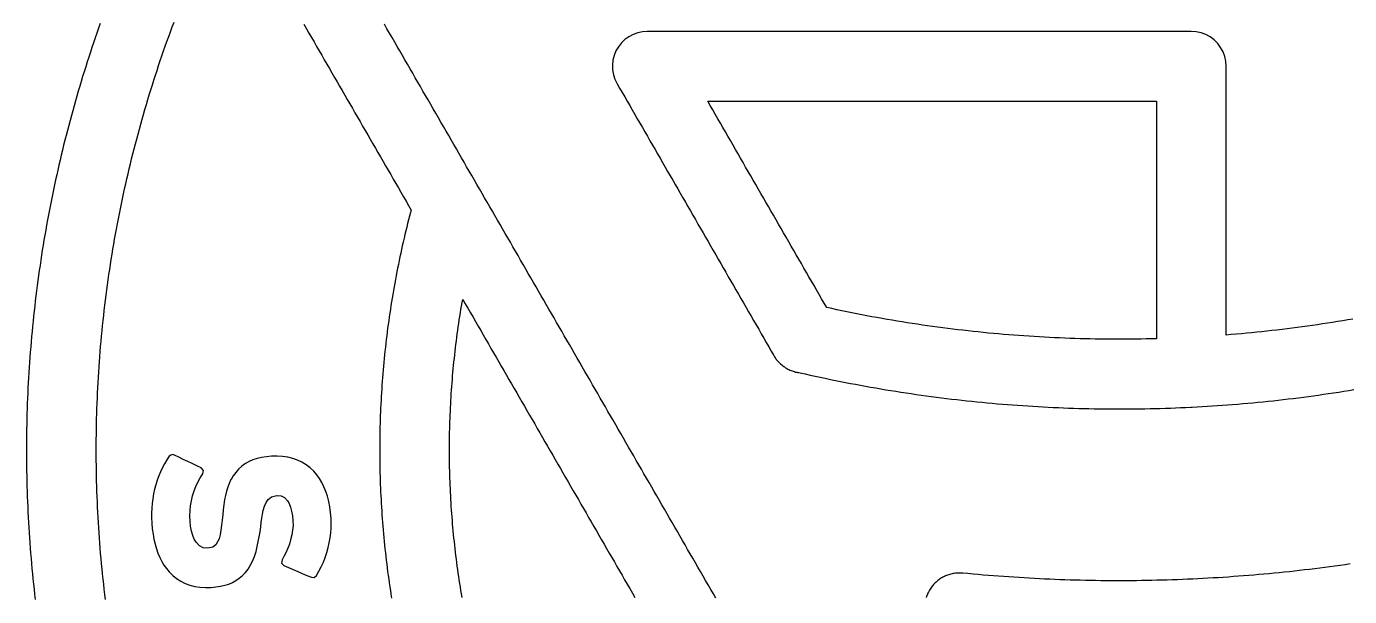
# Model space of a CAD drawing. Header units: millimetres. Extents: x 0 to 100, y 0 to 100.
# Drawn here: x 0 to 51.5, y 44.3 to 66.5 of the extents above; entities that cross this region are included whole.
import ezdxf

# ---------------------------------------------------------------- set-up
doc = ezdxf.new("R2010")
doc.units = ezdxf.units.MM

msp = doc.modelspace()

# ---------------------------------------------------------------- linework, layer by layer
at = {"layer": 'LOGO'}
for points in [[(2.8688, 66.5917), (2.803, 66.4052), (2.738, 66.2185), (2.6736, 66.0315), (2.6101, 65.8442), (2.5472, 65.6567), (2.4851, 65.4689), (2.4237, 65.2809), (2.3631, 65.0926), (2.3032, 64.904), (2.2441, 64.7153), (2.1857, 64.5262), (2.128, 64.3369), (2.0711, 64.1474), (2.0149, 63.9577), (1.9595, 63.7677), (1.9048, 63.5775), (1.8508, 63.387), (1.7976, 63.1963), (1.7452, 63.0054), (1.6935, 62.8142), (1.6426, 62.6228), (1.5924, 62.4312), (1.543, 62.2394), (1.4943, 62.0474), (1.4464, 61.8551), (1.3992, 61.6626), (1.3528, 61.47), (1.3072, 61.2771), (1.2623, 61.0839), (1.2182, 60.8906), (1.1749, 60.6971), (1.1323, 60.5034), (1.0905, 60.3095), (1.0494, 60.1153), (1.0091, 59.921), (0.9696, 59.7265), (0.9309, 59.5318), (0.8929, 59.3369), (0.8557, 59.1418), (0.8193, 58.9466), (0.7837, 58.7511), (0.7488, 58.5555), (0.7147, 58.3597), (0.6814, 58.1637), (0.6489, 57.9675), (0.6171, 57.7711), (0.5861, 57.5746), (0.556, 57.3779), (0.5266, 57.1811), (0.4979, 56.9841), (0.4701, 56.7869), (0.4431, 56.5895), (0.4168, 56.392), (0.3914, 56.1944), (0.3667, 55.9965), (0.3428, 55.7986), (0.3197, 55.6005), (0.2974, 55.4022), (0.2759, 55.2038), (0.2552, 55.0052), (0.2353, 54.8065), (0.2162, 54.6076), (0.1979, 54.4087), (0.1804, 54.2095), (0.1637, 54.0103), (0.1478, 53.8109), (0.1327, 53.6114), (0.1185, 53.4117), (0.105, 53.2119), (0.0923, 53.012), (0.0804, 52.812), (0.0694, 52.6119), (0.0592, 52.4116), (0.0497, 52.2112), (0.0411, 52.0107), (0.0333, 51.8101), (0.0263, 51.6094), (0.0202, 51.4086), (0.0148, 51.2077), (0.0103, 51.0066), (0.0066, 50.8055), (0.0037, 50.6043), (0.0017, 50.4029), (0.0004, 50.2015), (0, 50), (0.0004, 49.7981), (0.0016, 49.5963), (0.0037, 49.3946), (0.0065, 49.193), (0.0102, 48.9914), (0.0146, 48.79), (0.0199, 48.5886), (0.026, 48.3874), (0.0329, 48.1863), (0.0406, 47.9852), (0.0491, 47.7843), (0.0584, 47.5835), (0.0685, 47.3827), (0.0794, 47.1821), (0.0911, 46.9817), (0.1036, 46.7813), (0.1169, 46.581), (0.1311, 46.3809), (0.146, 46.1809), (0.1617, 45.981), (0.1782, 45.7813), (0.1955, 45.5816), (0.2136, 45.3821), (0.2325, 45.1828), (0.2522, 44.9836), (0.2726, 44.7845), (0.2939, 44.5855), (0.3159, 44.3867), (0.3388, 44.1881)], [(3.0731, 44.1814), (3.0489, 44.3801), (3.0255, 44.579), (3.003, 44.778), (2.9813, 44.9773), (2.9604, 45.1766), (2.9404, 45.3761), (2.9212, 45.5758), (2.9029, 45.7756), (2.8854, 45.9755), (2.8688, 46.1756), (2.853, 46.3758), (2.838, 46.5761), (2.8239, 46.7766), (2.8106, 46.9772), (2.7982, 47.1779), (2.7866, 47.3788), (2.7759, 47.5797), (2.766, 47.7808), (2.757, 47.982), (2.7489, 48.1834), (2.7415, 48.3848), (2.7351, 48.5863), (2.7295, 48.788), (2.7248, 48.9898), (2.7209, 49.1916), (2.7179, 49.3936), (2.7157, 49.5956), (2.7144, 49.7978), (2.714, 50), (2.7144, 50.2025), (2.7157, 50.405), (2.7179, 50.6073), (2.7209, 50.8096), (2.7248, 51.0117), (2.7295, 51.2138), (2.7352, 51.4157), (2.7416, 51.6176), (2.749, 51.8193), (2.7571, 52.0209), (2.7662, 52.2224), (2.7761, 52.4238), (2.7868, 52.6251), (2.7984, 52.8262), (2.8109, 53.0272), (2.8242, 53.2281), (2.8383, 53.4289), (2.8534, 53.6295), (2.8692, 53.83), (2.8859, 54.0304), (2.9035, 54.2306), (2.9218, 54.4307), (2.9411, 54.6306), (2.9612, 54.8304), (2.9821, 55.03), (3.0038, 55.2295), (3.0264, 55.4289), (3.0499, 55.628), (3.0742, 55.8271), (3.0993, 56.0259), (3.1252, 56.2246), (3.152, 56.4232), (3.1796, 56.6215), (3.2081, 56.8197), (3.2374, 57.0177), (3.2675, 57.2156), (3.2984, 57.4132), (3.3302, 57.6107), (3.3628, 57.808), (3.3962, 58.0051), (3.4304, 58.202), (3.4655, 58.3987), (3.5014, 58.5953), (3.5381, 58.7916), (3.5757, 58.9878), (3.614, 59.1837), (3.6532, 59.3794), (3.6932, 59.575), (3.734, 59.7703), (3.7757, 59.9654), (3.8181, 60.1603), (3.8614, 60.355), (3.9055, 60.5495), (3.9503, 60.7437), (3.996, 60.9377), (4.0426, 61.1315), (4.0899, 61.3251), (4.138, 61.5184), (4.1869, 61.7115), (4.2367, 61.9044), (4.2872, 62.097), (4.3386, 62.2894), (4.3907, 62.4815), (4.4437, 62.6734), (4.4974, 62.8651), (4.552, 63.0565), (4.6073, 63.2476), (4.6635, 63.4385), (4.7204, 63.6292), (4.7782, 63.8196), (4.8367, 64.0097), (4.896, 64.1995), (4.9562, 64.3891), (5.0171, 64.5784), (5.0788, 64.7674), (5.1413, 64.9562), (5.2046, 65.1447), (5.2686, 65.3329), (5.3335, 65.5208), (5.3991, 65.7084), (5.4656, 65.8958), (5.5328, 66.0828), (5.6008, 66.2696), (5.6695, 66.4561), (5.7391, 66.6422)], [(10.7884, 66.5591), (10.8877, 66.3871), (10.987, 66.215), (11.0863, 66.043), (11.1857, 65.871), (11.285, 65.699), (11.3843, 65.527), (11.4836, 65.355), (11.5829, 65.183), (11.6822, 65.011), (11.7815, 64.839), (11.8808, 64.667), (11.9802, 64.4949), (12.0795, 64.3229), (12.1788, 64.1509), (12.2781, 63.9789), (12.3774, 63.8069), (12.4767, 63.6349), (12.576, 63.4629), (12.6753, 63.2909), (12.7747, 63.1189), (12.874, 62.9469), (12.9733, 62.7748), (13.0726, 62.6028), (13.1719, 62.4308), (13.2712, 62.2588), (13.3705, 62.0868), (13.4699, 61.9148), (13.5692, 61.7428), (13.6685, 61.5708), (13.7678, 61.3988), (13.8671, 61.2267), (13.9664, 61.0547), (14.0657, 60.8827), (14.165, 60.7107), (14.2644, 60.5387), (14.3637, 60.3667), (14.463, 60.1947), (14.5623, 60.0227), (14.6616, 59.8507), (14.7609, 59.6787), (14.8602, 59.5066), (14.9596, 59.3346), (14.947, 59.2884), (14.9345, 59.2421), (14.8976, 59.0984), (14.8607, 58.9547), (14.8238, 58.8111), (14.7886, 58.667), (14.7535, 58.5229), (14.7184, 58.3789), (14.6849, 58.2343), (14.6515, 58.0898), (14.6181, 57.9452), (14.5865, 57.8003), (14.5549, 57.6553), (14.5233, 57.5104), (14.4934, 57.3651), (14.4636, 57.2198), (14.4338, 57.0745), (14.4057, 56.9288), (14.3776, 56.7832), (14.3496, 56.6376), (14.3233, 56.4916), (14.2971, 56.3456), (14.2709, 56.1996), (14.2464, 56.0533), (14.2219, 55.907), (14.1975, 55.7607), (14.1748, 55.6141), (14.1521, 55.4675), (14.1294, 55.3209), (14.1085, 55.1741), (14.0876, 55.0272), (14.0668, 54.8804), (14.0478, 54.7332), (14.0287, 54.5861), (14.0097, 54.439), (13.9924, 54.2916), (13.9752, 54.1443), (13.9579, 53.997), (13.9425, 53.8494), (13.9271, 53.7019), (13.9116, 53.5544), (13.898, 53.4067), (13.8843, 53.259), (13.8707, 53.1113), (13.8588, 52.9635), (13.847, 52.8156), (13.8352, 52.6677), (13.8252, 52.5197), (13.8152, 52.3717), (13.8052, 52.2237), (13.797, 52.0756), (13.7888, 51.9275), (13.7805, 51.7794), (13.7742, 51.6312), (13.7679, 51.483), (13.7616, 51.3348), (13.757, 51.1865), (13.7525, 51.0382), (13.7479, 50.8899), (13.7452, 50.7416), (13.7425, 50.5933), (13.7398, 50.4451), (13.7388, 50.2967), (13.7379, 50.1484), (13.7369, 50), (13.7379, 49.8516), (13.7388, 49.7033), (13.7398, 49.5549), (13.7425, 49.4067), (13.7452, 49.2584), (13.7479, 49.1101), (13.7525, 48.9618), (13.757, 48.8135), (13.7616, 48.6652), (13.7679, 48.517), (13.7742, 48.3688), (13.7805, 48.2206), (13.7888, 48.0725), (13.797, 47.9244), (13.8052, 47.7763), (13.8152, 47.6283), (13.8252, 47.4803), (13.8352, 47.3323), (13.847, 47.1844), (13.8588, 47.0365), (13.8707, 46.8887), (13.8843, 46.741), (13.898, 46.5933), (13.9116, 46.4456), (13.9271, 46.2981), (13.9425, 46.1506), (13.9579, 46.003), (13.9752, 45.8557), (13.9924, 45.7084), (14.0097, 45.561), (14.0287, 45.4139), (14.0478, 45.2668), (14.0668, 45.1196), (14.0876, 44.9728), (14.1085, 44.8259), (14.1294, 44.6791), (14.1521, 44.5325), (14.1748, 44.3859), (14.1975, 44.2393)], [(26.814, 44.2299), (26.714, 44.403), (26.6141, 44.5761), (26.5141, 44.7492), (26.4142, 44.9223), (26.3143, 45.0954), (26.2143, 45.2685), (26.1144, 45.4416), (26.0144, 45.6147), (25.9145, 45.7878), (25.8146, 45.9609), (25.7146, 46.134), (25.6147, 46.3071), (25.5147, 46.4802), (25.4148, 46.6533), (25.3149, 46.8264), (25.2149, 46.9995), (25.115, 47.1726), (25.015, 47.3457), (24.9151, 47.5188), (24.8152, 47.6919), (24.7152, 47.865), (24.6153, 48.0381), (24.5153, 48.2112), (24.4154, 48.3843), (24.3155, 48.5574), (24.2155, 48.7305), (24.1156, 48.9036), (24.0156, 49.0767), (23.9157, 49.2498), (23.8158, 49.4229), (23.7158, 49.596), (23.6159, 49.7691), (23.5159, 49.9422), (23.416, 50.1153), (23.3161, 50.2884), (23.2161, 50.4615), (23.1162, 50.6346), (23.0162, 50.8077), (22.9163, 50.9808), (22.8164, 51.1539), (22.7164, 51.327), (22.6165, 51.5001), (22.5165, 51.6732), (22.4166, 51.8463), (22.3167, 52.0194), (22.2167, 52.1925), (22.1168, 52.3656), (22.0168, 52.5387), (21.9169, 52.7118), (21.817, 52.8849), (21.717, 53.058), (21.6171, 53.2311), (21.5171, 53.4042), (21.4172, 53.5773), (21.3173, 53.7504), (21.2173, 53.9235), (21.1174, 54.0966), (21.0174, 54.2697), (20.9175, 54.4428), (20.8176, 54.6159), (20.7176, 54.789), (20.6177, 54.9621), (20.5177, 55.1352), (20.4178, 55.3083), (20.3179, 55.4814), (20.2179, 55.6545), (20.118, 55.8276), (20.018, 56.0007), (19.9181, 56.1738), (19.8182, 56.3469), (19.7182, 56.52), (19.6183, 56.6931), (19.5183, 56.8662), (19.4184, 57.0393), (19.3185, 57.2124), (19.2185, 57.3855), (19.1186, 57.5586), (19.0186, 57.7317), (18.9187, 57.9048), (18.8188, 58.0779), (18.7188, 58.251), (18.6189, 58.4241), (18.5189, 58.5972), (18.419, 58.7703), (18.3191, 58.9434), (18.2191, 59.1165), (18.1192, 59.2896), (18.0192, 59.4627), (17.9193, 59.6358), (17.8194, 59.8089), (17.7194, 59.982), (17.6195, 60.1551), (17.5195, 60.3282), (17.4196, 60.5013), (17.3197, 60.6744), (17.2197, 60.8475), (17.1198, 61.0206), (17.0198, 61.1937), (16.9199, 61.3668), (16.82, 61.5399), (16.72, 61.713), (16.6201, 61.8861), (16.5201, 62.0592), (16.4202, 62.2323), (16.3203, 62.4054), (16.2203, 62.5785), (16.1204, 62.7516), (16.0204, 62.9247), (15.9205, 63.0978), (15.8206, 63.2709), (15.7206, 63.444), (15.6207, 63.6171), (15.5207, 63.7902), (15.4208, 63.9633), (15.3209, 64.1364), (15.2209, 64.3095), (15.121, 64.4826), (15.021, 64.6557), (14.9211, 64.8288), (14.8212, 65.0019), (14.7212, 65.175), (14.6213, 65.3481), (14.5214, 65.5212), (14.4214, 65.6943), (14.3215, 65.8674), (14.2215, 66.0405), (14.1216, 66.2136), (14.0217, 66.3867), (13.9217, 66.5598)], [(51.5824, 55.0941), (51.3865, 55.0603), (51.1905, 55.0273), (50.9945, 54.9949), (50.7983, 54.9634), (50.602, 54.9325), (50.4057, 54.9024), (50.2092, 54.873), (50.0127, 54.8444), (49.816, 54.8165), (49.6193, 54.7894), (49.4225, 54.763), (49.2256, 54.7373), (49.0287, 54.7124), (48.8316, 54.6882), (48.6345, 54.6648), (48.4373, 54.6421), (48.2401, 54.6201), (48.0427, 54.5989), (47.8453, 54.5785), (47.6479, 54.5587), (47.4504, 54.5397), (47.2528, 54.5215), (47.0551, 54.504), (46.8575, 54.4872), (46.6597, 54.4712), (46.6597, 54.6685), (46.6597, 54.8657), (46.6597, 55.063), (46.6597, 55.2603), (46.6597, 55.4576), (46.6597, 55.6549), (46.6597, 55.8521), (46.6597, 56.0494), (46.6597, 56.2467), (46.6597, 56.444), (46.6597, 56.6412), (46.6597, 56.8385), (46.6597, 57.0358), (46.6597, 57.2331), (46.6597, 57.4304), (46.6597, 57.6276), (46.6597, 57.8249), (46.6597, 58.0222), (46.6597, 58.2195), (46.6597, 58.4168), (46.6597, 58.614), (46.6597, 58.8113), (46.6597, 59.0086), (46.6597, 59.2059), (46.6597, 59.4031), (46.6597, 59.6004), (46.6597, 59.7977), (46.6597, 59.995), (46.6597, 60.1923), (46.6597, 60.3895), (46.6597, 60.5868), (46.6597, 60.7841), (46.6597, 60.9814), (46.6597, 61.1786), (46.6597, 61.3759), (46.6597, 61.5732), (46.6597, 61.7705), (46.6597, 61.9678), (46.6597, 62.165), (46.6597, 62.3623), (46.6597, 62.5596), (46.6597, 62.7569), (46.6597, 62.9541), (46.6597, 63.1514), (46.6597, 63.3487), (46.6597, 63.546), (46.6597, 63.7433), (46.6597, 63.9405), (46.6597, 64.1378), (46.6597, 64.3351), (46.6597, 64.5324), (46.6597, 64.7297), (46.6597, 64.9269), (46.6459, 65.1201), (46.6047, 65.3092), (46.5371, 65.4906), (46.4443, 65.6606), (46.3283, 65.8156), (46.1914, 65.9525), (46.0364, 66.0685), (45.8664, 66.1613), (45.685, 66.229), (45.4958, 66.2701), (45.3027, 66.2839), (45.1031, 66.2839), (44.9035, 66.2839), (44.7039, 66.2839), (44.5044, 66.2839), (44.3048, 66.2839), (44.1052, 66.2839), (43.9056, 66.2839), (43.706, 66.2839), (43.5064, 66.2839), (43.3068, 66.2839), (43.1072, 66.2839), (42.9076, 66.2839), (42.708, 66.2839), (42.5085, 66.2839), (42.3089, 66.2839), (42.1093, 66.2839), (41.9097, 66.2839), (41.7101, 66.2839), (41.5105, 66.2839), (41.3109, 66.2839), (41.1113, 66.2839), (40.9117, 66.2839), (40.7121, 66.2839), (40.5126, 66.2839), (40.313, 66.2839), (40.1134, 66.2839), (39.9138, 66.2839), (39.7142, 66.2839), (39.5146, 66.2839), (39.315, 66.2839), (39.1154, 66.2839), (38.9158, 66.2839), (38.7162, 66.2839), (38.5167, 66.2839), (38.3171, 66.2839), (38.1175, 66.2839), (37.9179, 66.2839), (37.7183, 66.2839), (37.5187, 66.2839), (37.3191, 66.2839), (37.1195, 66.2839), (36.9199, 66.2839), (36.7203, 66.2839), (36.5208, 66.2839), (36.3212, 66.2839), (36.1216, 66.2839), (35.922, 66.2839), (35.7224, 66.2839), (35.5228, 66.2839), (35.3232, 66.2839), (35.1236, 66.2839), (34.924, 66.2839), (34.7244, 66.2839), (34.5249, 66.2839), (34.3253, 66.2839), (34.1257, 66.2839), (33.9261, 66.2839), (33.7265, 66.2839), (33.5269, 66.2839), (33.3273, 66.2839), (33.1277, 66.2839), (32.9281, 66.2839), (32.7285, 66.2839), (32.529, 66.2839), (32.3294, 66.2839), (32.1298, 66.2839), (31.9302, 66.2839), (31.7306, 66.2839), (31.531, 66.2839), (31.3314, 66.2839), (31.1318, 66.2839), (30.9322, 66.2839), (30.7326, 66.2839), (30.5331, 66.2839), (30.3335, 66.2839), (30.1339, 66.2839), (29.9343, 66.2839), (29.7347, 66.2839), (29.5351, 66.2839), (29.3355, 66.2839), (29.1359, 66.2839), (28.9363, 66.2839), (28.7367, 66.2839), (28.5372, 66.2839), (28.3376, 66.2839), (28.138, 66.2839), (27.9384, 66.2839), (27.7388, 66.2839), (27.5392, 66.2839), (27.3396, 66.2839), (27.14, 66.2839), (26.9404, 66.2839), (26.7408, 66.2839), (26.5413, 66.2839), (26.3417, 66.2839), (26.1421, 66.2839), (25.9425, 66.2839), (25.7429, 66.2839), (25.5433, 66.2839), (25.3437, 66.2839), (25.1441, 66.2839), (24.9445, 66.2839), (24.7449, 66.2839), (24.5454, 66.2839), (24.3458, 66.2839), (24.1462, 66.2839), (23.9574, 66.2707), (23.7723, 66.2313), (23.5945, 66.1666), (23.4274, 66.0778), (23.2743, 65.9666), (23.1382, 65.8352), (23.0216, 65.6861), (22.9269, 65.5223), (22.856, 65.3469), (22.8101, 65.1633), (22.7902, 64.9751), (22.7966, 64.786), (22.8293, 64.5996), (22.8876, 64.4196), (22.9704, 64.2495), (23.0687, 64.0788), (23.1671, 63.9082), (23.2654, 63.7376), (23.3637, 63.5669), (23.462, 63.3963), (23.5604, 63.2257), (23.6587, 63.055), (23.757, 62.8844), (23.8553, 62.7138), (23.9537, 62.5431), (24.052, 62.3725), (24.1503, 62.2018), (24.2486, 62.0312), (24.347, 61.8606), (24.4453, 61.6899), (24.5436, 61.5193), (24.6419, 61.3487), (24.7402, 61.178), (24.8386, 61.0074), (24.9369, 60.8368), (25.0352, 60.6661), (25.1335, 60.4955), (25.2319, 60.3249), (25.3302, 60.1542), (25.4285, 59.9836), (25.5268, 59.813), (25.6252, 59.6423), (25.7235, 59.4717), (25.8218, 59.3011), (25.9201, 59.1304), (26.0185, 58.9598), (26.1168, 58.7892), (26.2151, 58.6185), (26.3134, 58.4479), (26.4118, 58.2773), (26.5101, 58.1066), (26.6084, 57.936), (26.7067, 57.7654), (26.805, 57.5947), (26.9034, 57.4241), (27.0017, 57.2535), (27.1, 57.0828), (27.1983, 56.9122), (27.2967, 56.7416), (27.395, 56.5709), (27.4933, 56.4003), (27.5916, 56.2297), (27.69, 56.059), (27.7883, 55.8884), (27.8866, 55.7178), (27.9849, 55.5471), (28.0833, 55.3765), (28.1816, 55.2059), (28.2799, 55.0352), (28.3782, 54.8646), (28.4766, 54.694), (28.5749, 54.5233), (28.6732, 54.3527), (28.7715, 54.1821), (28.8698, 54.0114), (28.9682, 53.8408), (29.0665, 53.6702), (29.0941, 53.6269), (29.1234, 53.5847), (29.1429, 53.5547), (29.1631, 53.5252), (29.2203, 53.4551), (29.282, 53.389), (29.3065, 53.3669), (29.3315, 53.3454), (29.3751, 53.3059), (29.4204, 53.2683), (29.4501, 53.2479), (29.4804, 53.2284), (29.5264, 53.197), (29.5737, 53.1676), (29.6095, 53.1493), (29.6457, 53.1321), (29.6916, 53.1097), (29.7383, 53.0889), (29.7778, 53.0747), (29.8178, 53.0618), (29.8654, 53.0462), (29.9136, 53.0324), (29.9249, 53.0289), (29.9362, 53.0255), (29.9663, 53.0207), (29.9964, 53.0159), (30.0449, 53.0073), (30.0936, 53.0004), (30.2885, 52.9563), (30.4835, 52.9128), (30.6786, 52.8701), (30.8738, 52.828), (31.0691, 52.7867), (31.2645, 52.746), (31.46, 52.7061), (31.6556, 52.6669), (31.8513, 52.6283), (32.0471, 52.5905), (32.243, 52.5534), (32.439, 52.517), (32.6351, 52.4812), (32.8312, 52.4462), (33.0275, 52.4119), (33.2238, 52.3783), (33.4202, 52.3454), (33.6167, 52.3132), (33.8133, 52.2818), (34.0099, 52.251), (34.2066, 52.2209), (34.4034, 52.1915), (34.6003, 52.1629), (34.7972, 52.1349), (34.9942, 52.1077), (35.1912, 52.0811), (35.3883, 52.0553), (35.5855, 52.0301), (35.7827, 52.0057), (35.98, 51.982), (36.1774, 51.959), (36.3748, 51.9367), (36.5722, 51.9151), (36.7697, 51.8942), (36.9673, 51.874), (37.1649, 51.8545), (37.3625, 51.8357), (37.5602, 51.8177), (37.7579, 51.8003), (37.9557, 51.7837), (38.1535, 51.7677), (38.3513, 51.7525), (38.5492, 51.7379), (38.7471, 51.7241), (38.945, 51.711), (39.1429, 51.6986), (39.3409, 51.6869), (39.5389, 51.6759), (39.7369, 51.6657), (39.935, 51.6561), (40.133, 51.6472), (40.3311, 51.6391), (40.5292, 51.6316), (40.7273, 51.6249), (40.9254, 51.6189), (41.1235, 51.6136), (41.3217, 51.609), (41.5198, 51.6051), (41.7179, 51.6019), (41.9161, 51.5994), (42.1142, 51.5976), (42.3123, 51.5966), (42.5105, 51.5962), (42.7086, 51.5966), (42.9067, 51.5977), (43.1048, 51.5995), (43.3029, 51.602), (43.501, 51.6052), (43.699, 51.6091), (43.8971, 51.6137), (44.0951, 51.6191), (44.2931, 51.6251), (44.4911, 51.6319), (44.689, 51.6394), (44.887, 51.6476), (45.0849, 51.6565), (45.2827, 51.6661), (45.2927, 51.6654), (45.3027, 51.6648), (45.3175, 51.665), (45.3323, 51.6653), (45.5296, 51.6757), (45.7269, 51.6869), (45.9242, 51.6988), (46.1214, 51.7113), (46.3186, 51.7246), (46.5158, 51.7386), (46.7129, 51.7533), (46.9099, 51.7686), (47.107, 51.7847), (47.3039, 51.8015), (47.5008, 51.819), (47.6977, 51.8371), (47.8945, 51.856), (48.0912, 51.8756), (48.2879, 51.8959), (48.4845, 51.9168), (48.681, 51.9385), (48.8775, 51.9609), (49.0739, 51.984), (49.2703, 52.0077), (49.4665, 52.0322), (49.6627, 52.0574), (49.8588, 52.0832), (50.0549, 52.1098), (50.2509, 52.1371), (50.4467, 52.1651), (50.6425, 52.1937), (50.8383, 52.2231), (51.0339, 52.2532), (51.2294, 52.2839), (51.4249, 52.3154), (51.6202, 52.3475)], [(16.9449, 44.2644), (16.9223, 44.3998), (16.8996, 44.5351), (16.877, 44.6705), (16.856, 44.8061), (16.835, 44.9418), (16.814, 45.0774), (16.7947, 45.2133), (16.7754, 45.3491), (16.7561, 45.485), (16.7385, 45.621), (16.7209, 45.7571), (16.7033, 45.8931), (16.6873, 46.0295), (16.6714, 46.1658), (16.6554, 46.3021), (16.6411, 46.4386), (16.6268, 46.575), (16.6126, 46.7115), (16.5999, 46.8482), (16.5873, 46.985), (16.5747, 47.1217), (16.5637, 47.2584), (16.5528, 47.3952), (16.5418, 47.5319), (16.5326, 47.6689), (16.5233, 47.8059), (16.5141, 47.9429), (16.5065, 48.0799), (16.4989, 48.2169), (16.4913, 48.3539), (16.4854, 48.491), (16.4796, 48.6281), (16.4737, 48.7651), (16.4695, 48.9023), (16.4653, 49.0394), (16.4611, 49.1765), (16.4585, 49.3138), (16.4559, 49.4511), (16.4533, 49.5884), (16.4525, 49.7256), (16.4517, 49.8628), (16.4509, 50), (16.4517, 50.1372), (16.4525, 50.2744), (16.4533, 50.4116), (16.4559, 50.5489), (16.4585, 50.6862), (16.4611, 50.8235), (16.4653, 50.9606), (16.4695, 51.0977), (16.4737, 51.2349), (16.4796, 51.3719), (16.4854, 51.509), (16.4913, 51.6461), (16.4989, 51.7831), (16.5065, 51.9201), (16.5141, 52.0571), (16.5233, 52.1941), (16.5326, 52.3311), (16.5418, 52.4681), (16.5528, 52.6048), (16.5637, 52.7416), (16.5747, 52.8783), (16.5873, 53.015), (16.5999, 53.1518), (16.6126, 53.2885), (16.6268, 53.425), (16.6411, 53.5614), (16.6554, 53.6979), (16.6714, 53.8342), (16.6873, 53.9705), (16.7033, 54.1069), (16.7209, 54.2429), (16.7385, 54.379), (16.7561, 54.515), (16.7754, 54.6509), (16.7947, 54.7867), (16.814, 54.9226), (16.835, 55.0582), (16.856, 55.1939), (16.877, 55.3295), (16.8996, 55.4649), (16.9223, 55.6002), (16.9449, 55.7356), (16.9559, 55.7968), (16.9669, 55.8579), (17.0669, 55.6848), (17.1668, 55.5117), (17.2668, 55.3386), (17.3667, 55.1655), (17.4667, 54.9923), (17.5666, 54.8192), (17.6666, 54.6461), (17.7665, 54.473), (17.8665, 54.2998), (17.9664, 54.1267), (18.0664, 53.9536), (18.1663, 53.7805), (18.2663, 53.6074), (18.3662, 53.4342), (18.4662, 53.2611), (18.5661, 53.088), (18.6661, 52.9149), (18.766, 52.7417), (18.866, 52.5686), (18.9659, 52.3955), (19.0659, 52.2224), (19.1658, 52.0493), (19.2658, 51.8761), (19.3657, 51.703), (19.4657, 51.5299), (19.5657, 51.3568), (19.6656, 51.1836), (19.7656, 51.0105), (19.8655, 50.8374), (19.9655, 50.6643), (20.0654, 50.4912), (20.1654, 50.318), (20.2653, 50.1449), (20.3653, 49.9718), (20.4652, 49.7987), (20.5652, 49.6255), (20.6651, 49.4524), (20.7651, 49.2793), (20.865, 49.1062), (20.965, 48.9331), (21.0649, 48.7599), (21.1649, 48.5868), (21.2648, 48.4137), (21.3648, 48.2406), (21.4647, 48.0674), (21.5647, 47.8943), (21.6646, 47.7212), (21.7646, 47.5481), (21.8645, 47.375), (21.9645, 47.2018), (22.0644, 47.0287), (22.1644, 46.8556), (22.2643, 46.6825), (22.3643, 46.5093), (22.4643, 46.3362), (22.5642, 46.1631), (22.6642, 45.99), (22.7641, 45.8169), (22.8641, 45.6437), (22.964, 45.4706), (23.064, 45.2975), (23.1639, 45.1244), (23.2639, 44.9512), (23.3638, 44.7781), (23.4638, 44.605), (23.5637, 44.4319), (23.6637, 44.2588)], [(51.48, 45.5644), (51.2834, 45.536), (51.0867, 45.5083), (50.89, 45.4812), (50.6932, 45.4547), (50.4963, 45.4289), (50.2993, 45.4036), (50.1023, 45.379), (49.9052, 45.3551), (49.708, 45.3318), (49.5108, 45.3091), (49.3135, 45.287), (49.1161, 45.2655), (48.9187, 45.2447), (48.7212, 45.2245), (48.5236, 45.205), (48.326, 45.1861), (48.1283, 45.1678), (47.9306, 45.1501), (47.7328, 45.133), (47.5349, 45.1166), (47.3371, 45.1009), (47.1391, 45.0857), (46.9411, 45.0712), (46.7431, 45.0573), (46.545, 45.0441), (46.3469, 45.0314), (46.1487, 45.0194), (45.9505, 45.0081), (45.7522, 44.9974), (45.554, 44.9873), (45.3556, 44.9778), (45.1573, 44.969), (44.9589, 44.9608), (44.7605, 44.9532), (44.562, 44.9462), (44.3635, 44.9399), (44.165, 44.9343), (43.9665, 44.9292), (43.7679, 44.9248), (43.5693, 44.921), (43.3707, 44.9179), (43.1721, 44.9154), (42.9735, 44.9135), (42.7748, 44.9123), (42.5761, 44.9116), (42.3775, 44.9117), (42.1788, 44.9123), (41.9801, 44.9136), (41.7813, 44.9155), (41.5826, 44.9181), (41.3839, 44.9213), (41.1851, 44.9251), (40.9864, 44.9296), (40.7877, 44.9347), (40.5889, 44.9404), (40.3902, 44.9467), (40.1914, 44.9537), (39.9927, 44.9614), (39.794, 44.9696), (39.5953, 44.9786), (39.3966, 44.9881), (39.1979, 44.9983), (38.9992, 45.0091), (38.8005, 45.0205), (38.6018, 45.0326), (38.4032, 45.0453), (38.2046, 45.0587), (38.006, 45.0727), (37.8074, 45.0873), (37.6088, 45.1026), (37.4103, 45.1185), (37.2118, 45.135), (37.0133, 45.1522), (36.8149, 45.17), (36.6164, 45.1884), (36.418, 45.2075), (36.3831, 45.2091), (36.3481, 45.2097), (36.3061, 45.2117), (36.2641, 45.2124), (36.2184, 45.2102), (36.1728, 45.2065), (36.1294, 45.2029), (36.0861, 45.1979), (36.0413, 45.1897), (35.9968, 45.18), (35.9554, 45.1709), (35.9143, 45.1606), (35.8704, 45.1466), (35.827, 45.1311), (35.7862, 45.1163), (35.7459, 45.1003), (35.7052, 45.0811), (35.6651, 45.0605), (35.6357, 45.0464), (35.6066, 45.0316), (35.5978, 45.0257), (35.5891, 45.0197), (35.5507, 44.9951), (35.5132, 44.9692), (35.4775, 44.9444), (35.4425, 44.9184), (35.408, 44.8891), (35.3746, 44.8587), (35.3425, 44.8295), (35.3114, 44.7993), (35.281, 44.7657), (35.2517, 44.731), (35.2237, 44.6979), (35.1968, 44.664), (35.1707, 44.6263), (35.1459, 44.5877), (35.1231, 44.5523), (35.1014, 44.5162), (35.0799, 44.4744), (35.0598, 44.432), (35.0418, 44.3938), (35.025, 44.3551), (35.0094, 44.3114), (34.9954, 44.2672)]]:
    msp.add_lwpolyline(points, dxfattribs=at)
for points in [[(26.4942, 63.5699), (26.6925, 63.5699), (26.8908, 63.5699), (27.0891, 63.5699), (27.2875, 63.5699), (27.4858, 63.5699), (27.6841, 63.5699), (27.8824, 63.5699), (28.0807, 63.5699), (28.279, 63.5699), (28.4773, 63.5699), (28.6756, 63.5699), (28.874, 63.5699), (29.0723, 63.5699), (29.2706, 63.5699), (29.4689, 63.5699), (29.6672, 63.5699), (29.8655, 63.5699), (30.0638, 63.5699), (30.2621, 63.5699), (30.4605, 63.5699), (30.6588, 63.5699), (30.8571, 63.5699), (31.0554, 63.5699), (31.2537, 63.5699), (31.452, 63.5699), (31.6503, 63.5699), (31.8486, 63.5699), (32.047, 63.5699), (32.2453, 63.5699), (32.4436, 63.5699), (32.6419, 63.5699), (32.8402, 63.5699), (33.0385, 63.5699), (33.2368, 63.5699), (33.4351, 63.5699), (33.6335, 63.5699), (33.8318, 63.5699), (34.0301, 63.5699), (34.2284, 63.5699), (34.4267, 63.5699), (34.625, 63.5699), (34.8233, 63.5699), (35.0216, 63.5699), (35.22, 63.5699), (35.4183, 63.5699), (35.6166, 63.5699), (35.8149, 63.5699), (36.0132, 63.5699), (36.2115, 63.5699), (36.4098, 63.5699), (36.6081, 63.5699), (36.8065, 63.5699), (37.0048, 63.5699), (37.2031, 63.5699), (37.4014, 63.5699), (37.5997, 63.5699), (37.798, 63.5699), (37.9963, 63.5699), (38.1947, 63.5699), (38.393, 63.5699), (38.5913, 63.5699), (38.7896, 63.5699), (38.9879, 63.5699), (39.1862, 63.5699), (39.3845, 63.5699), (39.5828, 63.5699), (39.7812, 63.5699), (39.9795, 63.5699), (40.1778, 63.5699), (40.3761, 63.5699), (40.5744, 63.5699), (40.7727, 63.5699), (40.971, 63.5699), (41.1693, 63.5699), (41.3677, 63.5699), (41.566, 63.5699), (41.7643, 63.5699), (41.9626, 63.5699), (42.1609, 63.5699), (42.3592, 63.5699), (42.5575, 63.5699), (42.7558, 63.5699), (42.9542, 63.5699), (43.1525, 63.5699), (43.3508, 63.5699), (43.5491, 63.5699), (43.7474, 63.5699), (43.9457, 63.5699), (43.9457, 63.3733), (43.9457, 63.1766), (43.9457, 62.9799), (43.9457, 62.7832), (43.9457, 62.5866), (43.9457, 62.3899), (43.9457, 62.1932), (43.9457, 61.9965), (43.9457, 61.7999), (43.9457, 61.6032), (43.9457, 61.4065), (43.9457, 61.2098), (43.9457, 61.0132), (43.9457, 60.8165), (43.9457, 60.6198), (43.9457, 60.4231), (43.9457, 60.2265), (43.9457, 60.0298), (43.9457, 59.8331), (43.9457, 59.6364), (43.9457, 59.4398), (43.9457, 59.2431), (43.9457, 59.0464), (43.9457, 58.8497), (43.9457, 58.6531), (43.9457, 58.4564), (43.9457, 58.2597), (43.9457, 58.063), (43.9457, 57.8664), (43.9457, 57.6697), (43.9457, 57.473), (43.9457, 57.2764), (43.9457, 57.0797), (43.9457, 56.883), (43.9457, 56.6863), (43.9457, 56.4897), (43.9457, 56.293), (43.9457, 56.0963), (43.9457, 55.8996), (43.9457, 55.703), (43.9457, 55.5063), (43.9457, 55.3096), (43.9457, 55.1129), (43.9457, 54.9163), (43.9457, 54.7196), (43.9457, 54.5229), (43.9457, 54.3262), (43.7477, 54.3211), (43.5496, 54.3168), (43.3515, 54.3132), (43.1534, 54.3103), (42.9553, 54.3081), (42.7572, 54.3067), (42.559, 54.3061), (42.3609, 54.3062), (42.1627, 54.307), (41.9646, 54.3086), (41.7664, 54.3109), (41.5682, 54.314), (41.3701, 54.3178), (41.1719, 54.3223), (40.9738, 54.3276), (40.7756, 54.3336), (40.5775, 54.3404), (40.3794, 54.3479), (40.1813, 54.3562), (39.9832, 54.3652), (39.7852, 54.3749), (39.5871, 54.3854), (39.3891, 54.3966), (39.1911, 54.4086), (38.9931, 54.4213), (38.7952, 54.4348), (38.5973, 54.449), (38.3994, 54.4639), (38.2016, 54.4796), (38.0038, 54.496), (37.806, 54.5132), (37.6083, 54.5311), (37.4107, 54.5498), (37.213, 54.5692), (37.0155, 54.5893), (36.8179, 54.6102), (36.6205, 54.6319), (36.423, 54.6543), (36.2257, 54.6774), (36.0284, 54.7013), (35.8311, 54.7259), (35.634, 54.7512), (35.4368, 54.7773), (35.2398, 54.8042), (35.0428, 54.8318), (34.8459, 54.8601), (34.6491, 54.8892), (34.4523, 54.9191), (34.2557, 54.9496), (34.0591, 54.981), (33.8626, 55.013), (33.6661, 55.0458), (33.4698, 55.0794), (33.2735, 55.1137), (33.0774, 55.1488), (32.8813, 55.1846), (32.6853, 55.2211), (32.4894, 55.2584), (32.2936, 55.2964), (32.098, 55.3352), (31.9024, 55.3747), (31.7069, 55.415), (31.5116, 55.456), (31.3163, 55.4978), (31.1212, 55.5403), (31.0227, 55.7112), (30.9243, 55.882), (30.8258, 56.0528), (30.7274, 56.2237), (30.6289, 56.3945), (30.5305, 56.5654), (30.432, 56.7362), (30.3336, 56.9071), (30.2351, 57.0779), (30.1367, 57.2487), (30.0382, 57.4196), (29.9398, 57.5904), (29.8414, 57.7613), (29.7429, 57.9321), (29.6445, 58.103), (29.546, 58.2738), (29.4476, 58.4446), (29.3491, 58.6155), (29.2507, 58.7863), (29.1522, 58.9572), (29.0538, 59.128), (28.9553, 59.2989), (28.8569, 59.4697), (28.7585, 59.6405), (28.66, 59.8114), (28.5616, 59.9822), (28.4631, 60.1531), (28.3647, 60.3239), (28.2662, 60.4948), (28.1678, 60.6656), (28.0693, 60.8364), (27.9709, 61.0073), (27.8724, 61.1781), (27.774, 61.349), (27.6756, 61.5198), (27.5771, 61.6907), (27.4787, 61.8615), (27.3802, 62.0323), (27.2818, 62.2032), (27.1833, 62.374), (27.0849, 62.5449), (26.9864, 62.7157), (26.888, 62.8866), (26.7895, 63.0574), (26.6911, 63.2283), (26.5926, 63.3991)], [(5.6879, 49.819), (5.6138, 49.8026), (5.556, 49.7533), (5.4605, 49.612), (5.3715, 49.465), (5.2891, 49.3121), (5.2132, 49.1536), (5.1438, 48.9894), (5.1436, 48.9887), (5.1434, 48.988), (5.0827, 48.8189), (5.0295, 48.646), (4.9836, 48.4693), (4.9452, 48.2888), (4.9142, 48.1046), (4.9142, 48.1044), (4.9142, 48.1042), (4.8913, 47.9175), (4.8762, 47.7298), (4.8689, 47.5412), (4.8693, 47.3518), (4.8773, 47.1614), (4.8769, 47.161), (4.8765, 47.1606), (4.8765, 47.1605), (4.8765, 47.1604), (4.8768, 47.1604), (4.8771, 47.1604), (4.877, 47.1567), (4.8769, 47.1529), (4.8769, 47.1528), (4.8769, 47.1527), (4.8951, 46.936), (4.9216, 46.7279), (4.9565, 46.5286), (4.9999, 46.3382), (5.0519, 46.1566), (5.1125, 45.9841), (5.1818, 45.8207), (5.2599, 45.6665), (5.3469, 45.5215), (5.4429, 45.3859), (5.5479, 45.2597), (5.5481, 45.2595), (5.5483, 45.2593), (5.6888, 45.1199), (5.8403, 44.9984), (6.0024, 44.8948), (6.1747, 44.8091), (6.3568, 44.7415), (6.5482, 44.6919), (6.7485, 44.6604), (6.9574, 44.6471), (7.1744, 44.6519), (7.1784, 44.6521), (7.1825, 44.6524), (7.1829, 44.6524), (7.1833, 44.6524), (7.3702, 44.6696), (7.5462, 44.697), (7.7112, 44.735), (7.8651, 44.784), (8.0079, 44.8441), (8.1393, 44.9158), (8.2786, 45.0111), (8.4051, 45.1175), (8.5186, 45.2346), (8.6185, 45.3622), (8.7045, 45.5001), (8.7922, 45.6747), (8.8669, 45.8565), (8.9285, 46.0455), (8.977, 46.2414), (8.977, 46.2415), (8.977, 46.2416), (8.977, 46.2417), (8.977, 46.2418), (8.977, 46.2419), (8.977, 46.242), (9.0174, 46.4344), (9.0532, 46.6272), (9.0844, 46.8203), (9.111, 47.0136), (9.1111, 47.0141), (9.1112, 47.0147), (9.1343, 47.1812), (9.1588, 47.3422), (9.1848, 47.4975), (9.2121, 47.6473), (9.2121, 47.6474), (9.2121, 47.6475), (9.2122, 47.6475), (9.2123, 47.6475), (9.2123, 47.6476), (9.2123, 47.6477), (9.2579, 47.8165), (9.3187, 47.9593), (9.394, 48.0775), (9.5273, 48.1833), (9.7428, 48.2306), (9.7433, 48.2306), (9.7438, 48.2306), (9.7455, 48.2307), (9.7473, 48.2308), (9.7474, 48.2308), (9.7475, 48.2308), (9.9043, 48.2181), (10.0327, 48.1518), (10.1469, 48.0228), (10.1474, 48.0221), (10.1479, 48.0214), (10.212, 47.9119), (10.2665, 47.7792), (10.3106, 47.6232), (10.3432, 47.4436), (10.3634, 47.2403), (10.3662, 47.0643), (10.3527, 46.8824), (10.3224, 46.6945), (10.2753, 46.5003), (10.2751, 46.4993), (10.2749, 46.4982), (10.2274, 46.3401), (10.1702, 46.1838), (10.1032, 46.0295), (10.0263, 45.877), (9.9395, 45.7262), (9.924, 45.5966), (10.0121, 45.5003), (10.1907, 45.4247), (10.3693, 45.3491), (10.5479, 45.2736), (10.7265, 45.198), (10.9051, 45.1224), (11.0837, 45.0469), (11.1929, 45.0421), (11.2786, 45.1101), (11.3769, 45.282), (11.4663, 45.4579), (11.5466, 45.6377), (11.6178, 45.8213), (11.68, 46.0087), (11.733, 46.1998), (11.7779, 46.3922), (11.8127, 46.5834), (11.8371, 46.7733), (11.8513, 46.9618), (11.8551, 47.1489), (11.8486, 47.3345), (11.8285, 47.5657), (11.798, 47.7867), (11.7571, 47.9973), (11.7056, 48.1975), (11.6435, 48.3871), (11.5707, 48.5659), (11.487, 48.7339), (11.3924, 48.8908), (11.2868, 49.0367), (11.1701, 49.1712), (11.0294, 49.3059), (10.8775, 49.4231), (10.7148, 49.5228), (10.5417, 49.605), (10.3585, 49.6698), (10.1658, 49.717), (9.9638, 49.7467), (9.753, 49.7589), (9.5338, 49.7535), (9.5333, 49.7534), (9.5328, 49.7533), (9.5311, 49.7532), (9.5293, 49.7531), (9.3299, 49.7348), (9.143, 49.7055), (8.9687, 49.665), (8.8071, 49.6128), (8.6584, 49.5485), (8.5226, 49.4718), (8.522, 49.4714), (8.5214, 49.4709), (8.3797, 49.3678), (8.2517, 49.2537), (8.138, 49.1288), (8.039, 48.9934), (7.955, 48.8479), (7.9546, 48.8472), (7.9542, 48.8465), (7.8874, 48.7), (7.8294, 48.5488), (7.7802, 48.3932), (7.7398, 48.2331), (7.7081, 48.0687), (7.7079, 48.0679), (7.7077, 48.0671), (7.6789, 47.8679), (7.6534, 47.6701), (7.6312, 47.4735), (7.6123, 47.2783), (7.5906, 47.0747), (7.5634, 46.8822), (7.5309, 46.7009), (7.5309, 46.7006), (7.5309, 46.7003), (7.4907, 46.5475), (7.4356, 46.4199), (7.3668, 46.3158), (7.3661, 46.3149), (7.3654, 46.3139), (7.2486, 46.222), (7.0594, 46.1808), (7.0589, 46.1808), (7.0584, 46.1808), (7.0566, 46.1806), (7.0549, 46.1804), (7.0547, 46.1804), (7.0545, 46.1804), (6.8741, 46.1948), (6.7253, 46.2684), (6.5943, 46.4093), (6.5249, 46.5281), (6.466, 46.6711), (6.4186, 46.8384), (6.3837, 47.0304), (6.3621, 47.2471), (6.356, 47.4438), (6.3625, 47.639), (6.3817, 47.833), (6.4137, 48.0258), (6.4584, 48.2175), (6.5166, 48.4045), (6.5857, 48.5828), (6.6656, 48.7524), (6.7564, 48.9136), (6.8582, 49.0665), (6.8829, 49.1966), (6.799, 49.2991), (6.6244, 49.3831), (6.4498, 49.4672), (6.2752, 49.5513), (6.1006, 49.6353), (5.9259, 49.7194), (5.7513, 49.8035), (5.7204, 49.8146)]]:
    msp.add_lwpolyline(points, close=True, dxfattribs=at)

doc.saveas('drawing.dxf')
